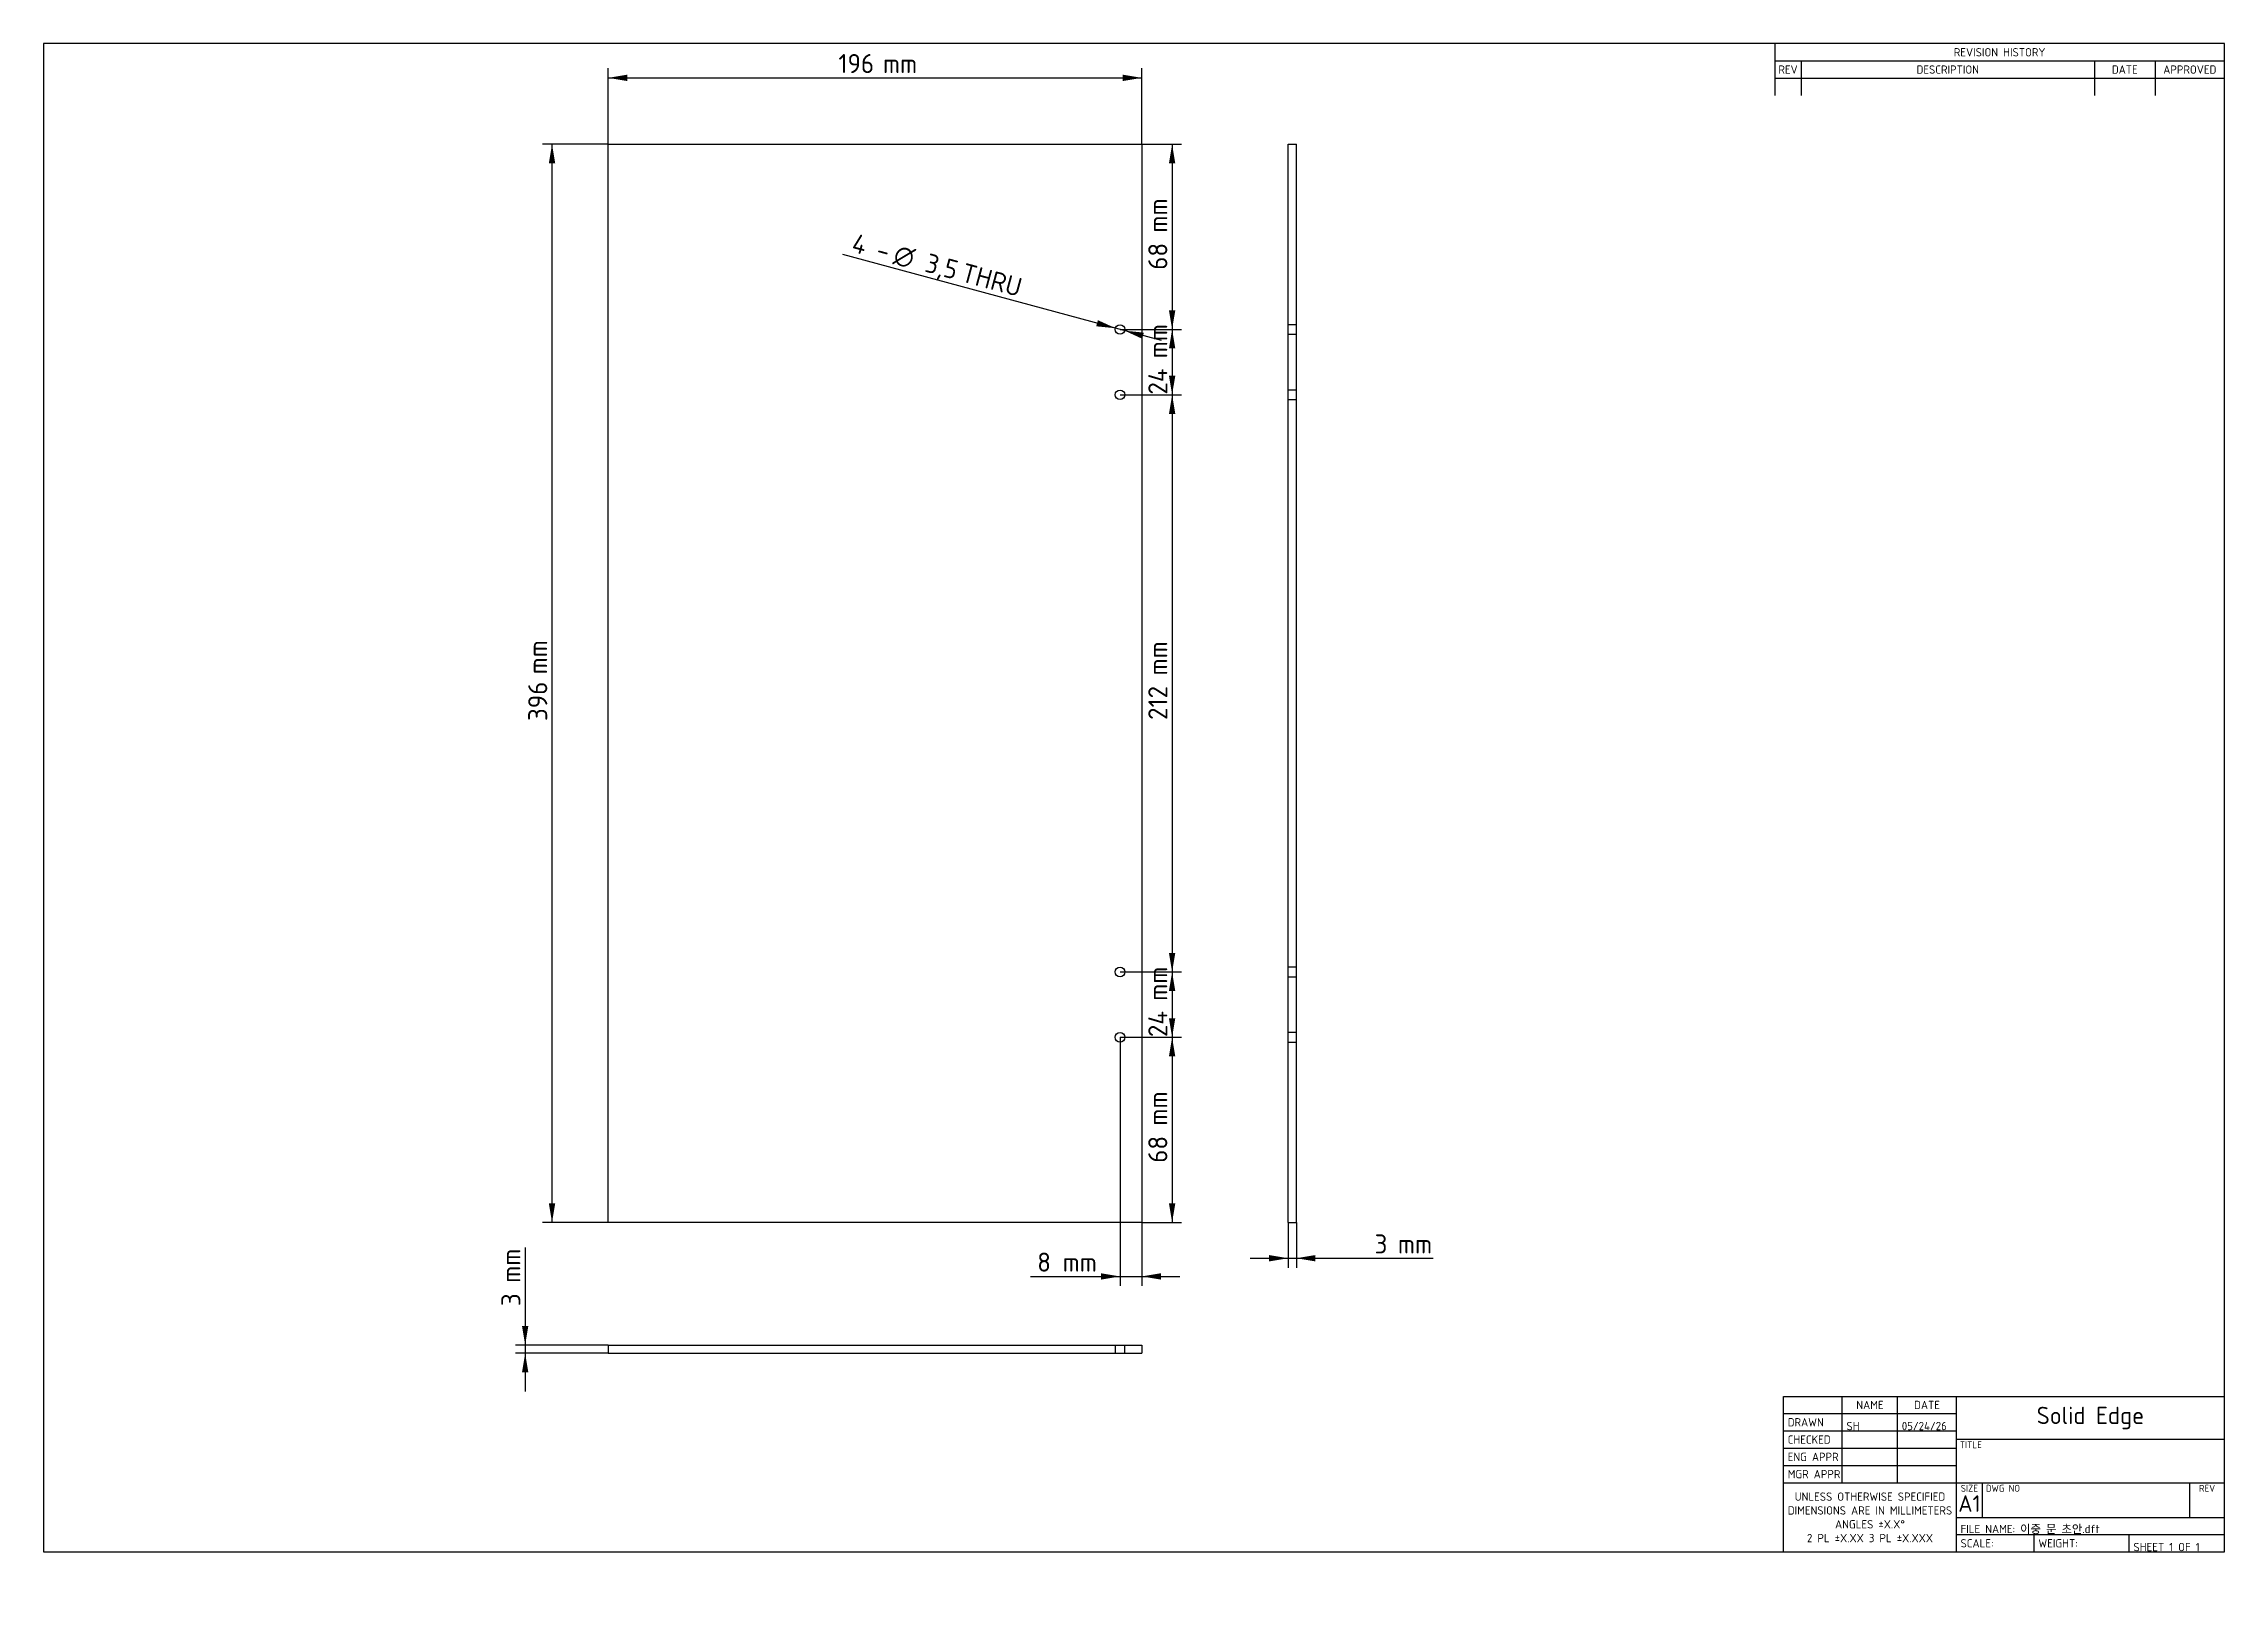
# Model space of a CAD drawing. Header units: millimetres. Extents: x 20 to 821, y 4 to 574.
import ezdxf
from ezdxf.entities.mleader import LeaderData, LeaderLine
from ezdxf.enums import TextEntityAlignment as Align
from ezdxf.lldxf.tags import DXFTag
from ezdxf.math import Vec2, Vec3

# ---------------------------------------------------------------- set-up
doc = ezdxf.new("R2010")
doc.units = ezdxf.units.MM
doc.layers.add('기본값', color=7, linetype='Continuous')
doc.layers.add('이중_문_초안', color=7, linetype='Continuous')
doc.styles.add('SEACAD_Solid_Edge_ISO', font='seiso.ttf')
doc.styles.add('SEACAD_Solid_Edge_ISO1_Symbols', font='semeci1.ttf')
tags = doc.linetypes.add('HIDDEN2', pattern=[4.7625, 3.175, -1.5875]).pattern_tags.tags
tags[6:7] = [DXFTag(74, 4), DXFTag(75, 0), DXFTag(340, '0'), DXFTag(46, 0.0), DXFTag(50, 0.0), DXFTag(44, 0.0), DXFTag(45, 0.0)]
tags[4:5] = [DXFTag(74, 4), DXFTag(75, 0), DXFTag(340, '0'), DXFTag(46, 0.0), DXFTag(50, 0.0), DXFTag(44, 0.0), DXFTag(45, 0.0)]
doc.dimstyles.new('ISO_(mm)', dxfattribs={"dimtxt": 7, "dimasz": 7, "dimexe": 3.5, "dimexo": 0, "dimgap": 1.75, "dimtad": 1, "dimtxsty": 'SEACAD_Solid_Edge_ISO', "dimblk1": '_SE_FILLED', "dimblk2": '_SE_FILLED', "dimsah": 1, "dimcen": 3.5, "dimadec": 0, "dimazin": 0, "dimtfac": 0.5, "dimtmove": 0, "dimatfit": 3, "dimfxl": 1, "dimarcsym": 0})

# ---------------------------------------------------------------- blocks, each defined once
blk = doc.blocks.new('SE')
at = {"layer": '이중_문_초안', "color": 7, "linetype": 'Continuous'}
for p, q in [((227.37, 537.02), (423.37, 537.02)), ((227.37, 141.02), (227.37, 537.02)), ((423.37, 537.02), (423.37, 141.02)), ((423.37, 141.02), (227.37, 141.02))]:
    blk.add_line(p, q, dxfattribs=at)
for centre in [(415.37, 469.02), (415.37, 445.02), (415.37, 233.02), (415.37, 209.02)]:
    blk.add_circle(centre, 1.75, dxfattribs=at)
blk = doc.blocks.new('SE1')
at = {"layer": '이중_문_초안', "color": 7, "linetype": 'Continuous'}
for p, q in [((227.37, 95.98), (423.37, 95.98)), ((227.37, 95.98), (227.37, 92.98)), ((227.37, 92.98), (423.37, 92.98)), ((423.37, 95.98), (423.37, 92.98))]:
    blk.add_line(p, q, dxfattribs=at)
at = {"layer": '이중_문_초안', "color": 7, "linetype": 'HIDDEN2'}
for p, q in [((413.62, 95.98), (413.62, 92.98)), ((417.12, 92.98), (417.12, 95.98))]:
    blk.add_line(p, q, dxfattribs=at)
blk = doc.blocks.new('SE2')
at = {"layer": '이중_문_초안', "color": 7, "linetype": 'Continuous'}
for p, q in [((477.14, 141.02), (477.14, 537.02)), ((477.14, 537.02), (480.14, 537.02)), ((480.14, 141.02), (480.14, 537.02)), ((477.14, 141.02), (480.14, 141.02))]:
    blk.add_line(p, q, dxfattribs=at)
at = {"layer": '이중_문_초안', "color": 7, "linetype": 'HIDDEN2'}
for p, q in [((480.14, 470.77), (477.14, 470.77)), ((477.14, 467.27), (480.14, 467.27)), ((480.14, 446.77), (477.14, 446.77)), ((477.14, 443.27), (480.14, 443.27)), ((480.14, 234.77), (477.14, 234.77)), ((477.14, 231.27), (480.14, 231.27)), ((480.14, 210.77), (477.14, 210.77)), ((477.14, 207.27), (480.14, 207.27))]:
    blk.add_line(p, q, dxfattribs=at)
blk = doc.blocks.new('DMBLK203')
at = {"layer": '기본값', "linetype": 'Continuous'}
for points in [[(234.37, 562.6), (227.37, 561.43), (234.37, 560.26)], [(416.37, 562.6), (416.37, 560.26), (423.37, 561.43)]]:
    blk.add_hatch(color=7, dxfattribs=at).paths.add_polyline_path(points)
at = {"layer": '기본값', "color": 7, "linetype": 'Continuous'}
for p, q in [((227.37, 537.02), (227.37, 564.93)), ((227.37, 561.43), (423.37, 561.43)), ((423.37, 537.02), (423.37, 564.93))]:
    blk.add_line(p, q, dxfattribs=at)
at = {"layer": '기본값', "color": 7, "linetype": 'Continuous', "style": 'SEACAD_Solid_Edge_ISO'}
for s, p in [('196', (311.94, 570.18)), ('mm', (328.3, 570.18))]:
    blk.add_text(s, height=7, dxfattribs=at).set_placement(p, align=Align.TOP_LEFT)
blk = doc.blocks.new('_SE_FILLED')
at = {"color": 0}
blk.add_line((0, 0), (-1, 0), dxfattribs=at)
blk.add_solid([(0, 0), (-1, -0.1665), (-1, 0.1665), (0, 0)], dxfattribs=at)
blk = doc.blocks.new('DMBLK204')
at = {"layer": '기본값', "linetype": 'Continuous'}
for points in [[(205.57, 530.02), (207.91, 530.02), (206.74, 537.02)], [(205.57, 148.02), (206.74, 141.02), (207.91, 148.02)]]:
    blk.add_hatch(color=7, dxfattribs=at).paths.add_polyline_path(points)
at = {"layer": '기본값', "color": 7, "linetype": 'Continuous'}
for p, q in [((227.37, 537.02), (203.24, 537.02)), ((206.74, 141.02), (206.74, 537.02)), ((227.37, 141.02), (203.24, 141.02))]:
    blk.add_line(p, q, dxfattribs=at)
at = {"layer": '기본값', "color": 7, "linetype": 'Continuous', "style": 'SEACAD_Solid_Edge_ISO'}
for s, p in [('mm', (197.99, 342.34)), ('396', (197.99, 325.19))]:
    blk.add_text(s, height=7, rotation=90, dxfattribs=at).set_placement(p, align=Align.TOP_LEFT)
blk = doc.blocks.new('DMBLK205')
at = {"layer": '기본값', "linetype": 'Continuous'}
for points in [[(435.67, 202.02), (434.5, 209.02), (433.34, 202.02)], [(435.67, 148.02), (433.34, 148.02), (434.5, 141.02)]]:
    blk.add_hatch(color=7, dxfattribs=at).paths.add_polyline_path(points)
at = {"layer": '기본값', "color": 7, "linetype": 'Continuous'}
for p, q in [((415.37, 209.02), (438, 209.02)), ((434.5, 209.02), (434.5, 141.02)), ((423.37, 141.02), (438, 141.02))]:
    blk.add_line(p, q, dxfattribs=at)
at = {"layer": '기본값', "color": 7, "linetype": 'Continuous', "style": 'SEACAD_Solid_Edge_ISO'}
for s, p in [('mm', (425.75, 176.59)), ('68', (425.75, 162.94))]:
    blk.add_text(s, height=7, rotation=90, dxfattribs=at).set_placement(p, align=Align.TOP_LEFT)
blk = doc.blocks.new('DMBLK206')
at = {"layer": '기본값', "linetype": 'Continuous'}
for points in [[(435.67, 226.02), (434.5, 233.02), (433.34, 226.02)], [(435.67, 216.02), (433.34, 216.02), (434.5, 209.02)]]:
    blk.add_hatch(color=7, dxfattribs=at).paths.add_polyline_path(points)
at = {"layer": '기본값', "color": 7, "linetype": 'Continuous'}
for p, q in [((415.37, 233.02), (438, 233.02)), ((434.5, 233.02), (434.5, 209.02)), ((415.37, 209.02), (438, 209.02))]:
    blk.add_line(p, q, dxfattribs=at)
at = {"layer": '기본값', "color": 7, "linetype": 'Continuous', "style": 'SEACAD_Solid_Edge_ISO'}
for s, p in [('mm', (425.75, 222.43)), ('24', (425.75, 209.1))]:
    blk.add_text(s, height=7, rotation=90, dxfattribs=at).set_placement(p, align=Align.TOP_LEFT)
blk = doc.blocks.new('DMBLK207')
at = {"layer": '기본값', "linetype": 'Continuous'}
for points in [[(435.67, 438.02), (434.5, 445.02), (433.34, 438.02)], [(435.67, 240.02), (433.34, 240.02), (434.5, 233.02)]]:
    blk.add_hatch(color=7, dxfattribs=at).paths.add_polyline_path(points)
at = {"layer": '기본값', "color": 7, "linetype": 'Continuous'}
for p, q in [((415.37, 445.02), (438, 445.02)), ((434.5, 445.02), (434.5, 233.02)), ((415.37, 233.02), (438, 233.02))]:
    blk.add_line(p, q, dxfattribs=at)
at = {"layer": '기본값', "color": 7, "linetype": 'Continuous', "style": 'SEACAD_Solid_Edge_ISO'}
for s, p in [('mm', (425.75, 341.94)), ('212', (425.75, 325.59))]:
    blk.add_text(s, height=7, rotation=90, dxfattribs=at).set_placement(p, align=Align.TOP_LEFT)
blk = doc.blocks.new('DMBLK208')
at = {"layer": '기본값', "linetype": 'Continuous'}
for points in [[(435.67, 462.02), (434.5, 469.02), (433.34, 462.02)], [(435.67, 452.02), (433.34, 452.02), (434.5, 445.02)]]:
    blk.add_hatch(color=7, dxfattribs=at).paths.add_polyline_path(points)
at = {"layer": '기본값', "color": 7, "linetype": 'Continuous'}
for p, q in [((415.37, 469.02), (438, 469.02)), ((434.5, 469.02), (434.5, 445.02)), ((415.37, 445.02), (438, 445.02))]:
    blk.add_line(p, q, dxfattribs=at)
at = {"layer": '기본값', "color": 7, "linetype": 'Continuous', "style": 'SEACAD_Solid_Edge_ISO'}
for s, p in [('mm', (425.75, 458.43)), ('24', (425.75, 445.1))]:
    blk.add_text(s, height=7, rotation=90, dxfattribs=at).set_placement(p, align=Align.TOP_LEFT)
blk = doc.blocks.new('DMBLK209')
at = {"layer": '기본값', "linetype": 'Continuous'}
for points in [[(435.67, 530.02), (434.5, 537.02), (433.34, 530.02)], [(435.67, 476.02), (433.34, 476.02), (434.5, 469.02)]]:
    blk.add_hatch(color=7, dxfattribs=at).paths.add_polyline_path(points)
at = {"layer": '기본값', "color": 7, "linetype": 'Continuous'}
for p, q in [((423.37, 537.02), (438, 537.02)), ((434.5, 537.02), (434.5, 469.02)), ((415.37, 469.02), (438, 469.02))]:
    blk.add_line(p, q, dxfattribs=at)
at = {"layer": '기본값', "color": 7, "linetype": 'Continuous', "style": 'SEACAD_Solid_Edge_ISO'}
for s, p in [('mm', (425.75, 504.59)), ('68', (425.75, 490.94))]:
    blk.add_text(s, height=7, rotation=90, dxfattribs=at).set_placement(p, align=Align.TOP_LEFT)
blk = doc.blocks.new('DMBLK210')
at = {"layer": '기본값', "linetype": 'Continuous'}
for points in [[(406.62, 470.18), (413.68, 469.47), (407.23, 472.43)], [(423.51, 465.6), (424.12, 467.85), (417.06, 468.56)]]:
    blk.add_hatch(color=7, dxfattribs=at).paths.add_polyline_path(points)
at = {"layer": '기본값', "color": 7, "linetype": 'Continuous'}
for p, q in [((413.68, 469.47), (313.56, 496.6)), ((430.57, 464.9), (413.68, 469.47))]:
    blk.add_line(p, q, dxfattribs=at)
for s, style, p in [('4 -', 'SEACAD_Solid_Edge_ISO', (318.21, 504.4)), ('O', 'SEACAD_Solid_Edge_ISO1_Symbols', (333.54, 500.25)), ('3,5', 'SEACAD_Solid_Edge_ISO', (345.12, 497.11)), ('THRU', 'SEACAD_Solid_Edge_ISO', (358.44, 493.5))]:
    blk.add_text(s, height=7, rotation=344.842, dxfattribs=dict(at, style=style)).set_placement(p, align=Align.TOP_LEFT)
blk = doc.blocks.new('DMBLK211')
at = {"layer": '기본값', "linetype": 'Continuous'}
for points in [[(195.71, 102.98), (196.87, 95.98), (198.04, 102.98)], [(195.71, 85.98), (198.04, 85.98), (196.87, 92.98)]]:
    blk.add_hatch(color=7, dxfattribs=at).paths.add_polyline_path(points)
at = {"layer": '기본값', "color": 7, "linetype": 'Continuous'}
for p, q in [((196.87, 131.8), (196.87, 78.98)), ((227.37, 95.98), (193.37, 95.98)), ((227.37, 92.98), (193.37, 92.98))]:
    blk.add_line(p, q, dxfattribs=at)
at = {"layer": '기본값', "color": 7, "linetype": 'Continuous', "style": 'SEACAD_Solid_Edge_ISO'}
for s, p in [('mm', (188.12, 118.85)), ('3', (188.12, 110.29))]:
    blk.add_text(s, height=7, rotation=90, dxfattribs=at).set_placement(p, align=Align.TOP_LEFT)
blk = doc.blocks.new('DMBLK212')
at = {"layer": '기본값', "linetype": 'Continuous'}
for points in [[(470.14, 126.71), (477.14, 127.88), (470.14, 129.04)], [(487.14, 126.71), (487.14, 129.04), (480.14, 127.88)]]:
    blk.add_hatch(color=7, dxfattribs=at).paths.add_polyline_path(points)
at = {"layer": '기본값', "color": 7, "linetype": 'Continuous'}
for p, q in [((477.14, 141.02), (477.14, 124.38)), ((480.14, 141.02), (480.14, 124.38)), ((463.14, 127.88), (530.39, 127.88))]:
    blk.add_line(p, q, dxfattribs=at)
at = {"layer": '기본값', "color": 7, "linetype": 'Continuous', "style": 'SEACAD_Solid_Edge_ISO'}
for s, p in [('3', (508.88, 136.63)), ('mm', (517.44, 136.63))]:
    blk.add_text(s, height=7, dxfattribs=at).set_placement(p, align=Align.TOP_LEFT)
blk = doc.blocks.new('DMBLK213')
at = {"layer": '기본값', "linetype": 'Continuous'}
for points in [[(408.37, 120.03), (415.37, 121.19), (408.37, 122.36)], [(430.37, 120.03), (430.37, 122.36), (423.37, 121.19)]]:
    blk.add_hatch(color=7, dxfattribs=at).paths.add_polyline_path(points)
at = {"layer": '기본값', "color": 7, "linetype": 'Continuous'}
for p, q in [((415.37, 209.02), (415.37, 117.69)), ((423.37, 141.02), (423.37, 117.69)), ((382.5, 121.19), (437.37, 121.19))]:
    blk.add_line(p, q, dxfattribs=at)
at = {"layer": '기본값', "color": 7, "linetype": 'Continuous', "style": 'SEACAD_Solid_Edge_ISO'}
for s, p in [('8', (384.95, 129.94)), ('mm', (394.3, 129.94))]:
    blk.add_text(s, height=7, dxfattribs=at).set_placement(p, align=Align.TOP_LEFT)
blk = doc.blocks.new('_Dot')
at = {"color": 0, "linetype": 'ByBlock', "lineweight": -2}
blk.add_line((-0.5, 0), (-1, 0), dxfattribs=at)
at = {"color": 0, "linetype": 'ByBlock', "const_width": 0.5}
blk.add_lwpolyline([(-0.25, 0, 1), (0.25, 0, 1)], format="xyb", close=True, dxfattribs=at)

msp = doc.modelspace()

# ---------------------------------------------------------------- linework, layer by layer
at = {"layer": '기본값', "color": 7, "linetype": 'Continuous'}
for p, q in [((821, 574), (20, 574)), ((20, 574), (20, 20)), ((655.9, 574), (655.9, 554.95)), ((821, 20), (821, 574)), ((655.9, 567.65), (821, 567.65)), ((655.9, 561.3), (821, 561.3)), ((665.552, 567.65), (665.552, 554.95)), ((773.248, 567.65), (773.248, 554.95)), ((795.6, 567.65), (795.6, 554.95)), ((659.075, 20), (659.075, 77.15)), ((659.075, 77.15), (821, 77.15)), ((680.665, 45.4), (680.665, 77.15)), ((700.985, 45.4), (700.985, 77.15)), ((722.575, 20), (722.575, 77.15)), ((659.075, 70.8), (722.575, 70.8)), ((659.075, 64.45), (722.575, 64.45)), ((659.075, 58.1), (722.575, 58.1)), ((722.575, 61.402), (821, 61.402)), ((659.075, 51.75), (722.575, 51.75)), ((659.075, 45.4), (821, 45.4)), ((732.1, 32.7), (732.1, 45.4)), ((808.3, 32.7), (808.3, 45.4)), ((722.575, 32.7), (821, 32.7)), ((722.575, 26.35), (821, 26.35)), ((751.15, 20), (751.15, 26.35)), ((786.075, 20), (786.075, 26.35)), ((20, 20), (821, 20))]:
    msp.add_line(p, q, dxfattribs=at)

# ---------------------------------------------------------------- block references
at = {"layer": '기본값'}
for name in ['SE', 'SE2', 'SE1']:
    msp.add_blockref(name, (0, 0), dxfattribs=at)

# ---------------------------------------------------------------- texts
for s, insert, char_height, width, attachment_point in [('{\\fSolid Edge ISO|b0||i0||c0|p34;\\C7;\\H3.048;\\W1.;REVISION HISTORY}', (738.45, 570.825), 3.048, 165.1, 5), ('{\\fSolid Edge ISO|b0||i0||c0|p34;\\C7;\\H3.048;\\W1.;REV}', (660.726, 564.475), 3.048, 9.652, 5), ('{\\fSolid Edge ISO|b0||i0||c0|p34;\\C7;\\H3.048;\\W1.;DESCRIPTION}', (719.4, 564.475), 3.048, 107.696, 5), ('{\\fSolid Edge ISO|b0||i0||c0|p34;\\C7;\\H3.048;\\W1.;DATE}', (784.424, 564.475), 3.048, 22.352, 5), ('{\\fSolid Edge ISO|b0||i0||c0|p34;\\C7;\\H3.048;\\W1.;APPROVED}', (808.3, 564.475), 3.048, 25.4, 5), ('{\\fSolid Edge ISO|b0||i0||c0|p34;\\C7;\\H3.048;\\W1.;NAME}', (690.825, 73.975), 3.048, 20.32, 5), ('{\\fSolid Edge ISO|b0||i0||c0|p34;\\C7;\\H3.048;\\W1.;DATE}', (711.78, 73.975), 3.048, 21.59, 5), ('{\\fSolid Edge ISO|b1||i0||c0|p34;\\C7;\\H6.35;\\W1.;Solid Edge}', (771.788, 69.181), 6.35, 98.425, 5), ('{\\fSolid Edge ISO|b0||i0||c0|p34;\\C7;\\H3.048;\\W1.;DRAWN}', (660.599, 67.625), 3.048, 20.066, 4), ('{\\fSolid Edge ISO|b0||i0||c0|p34;\\C7;\\H3.048;\\W1.;CHECKED}', (660.599, 61.275), 3.048, 20.066, 4), ('{\\fSolid Edge ISO|b0||i0||c0|p34;\\C7;\\H3.048;\\W1.;ENG APPR}', (660.599, 54.925), 3.048, 20.066, 4), ('{\\fSolid Edge ISO|b0||i0||c0|p34;\\C7;\\H2.54;\\W1.;TITLE}', (723.845, 60.652), 2.54, 97.155, 1), ('{\\fSolid Edge ISO|b0||i0||c0|p34;\\C7;\\H3.048;\\W1.;MGR APPR}', (660.599, 48.575), 3.048, 20.066, 4), ('{\\fSolid Edge ISO|b0||i0||c0|p34;\\C7;\\H3.048;\\W1.;UNLESS OTHERWISE SPECIFIED\\P}{\\fSolid Edge ISO|b0||i0||c0|p34;\\C7;\\H3.048;\\W1.;DIMENSIONS ARE IN MILLIMETERS\\P}{\\fSolid Edge ISO|b0||i0||c0|p34;\\C7;\\H3.048;\\W1.;ANGLES ±X.X°\\P}{\\fSolid Edge ISO|b0||i0||c0|p34;\\C7;\\H3.048;\\W1.;2 PL ±X.XX 3 PL ±X.XXX}', (690.825, 32.7), 3.048, 63.5, 5), ('{\\fSolid Edge ISO|b1||i0||c0|p34;\\C7;\\H6.096;\\W1.;A1}', (727.337, 37.78), 6.096, 9.525, 5), ('{\\fSolid Edge ISO|b0||i0||c0|p34;\\C7;\\H2.54;\\W1.;SIZE}', (727.337, 44.65), 2.54, 9.525, 2), ('{\\fSolid Edge ISO|b0||i0||c0|p34;\\C7;\\H2.54;\\W1.;DWG NO}', (733.37, 44.65), 2.54, 74.93, 1), ('{\\fSolid Edge ISO|b0||i0||c0|p34;\\C7;\\H2.54;\\W1.;REV}', (814.65, 44.65), 2.54, 12.7, 2), ('{\\fSolid Edge ISO|b0||i0||c0|p34;\\C7;\\H3.048;\\W1.;SCALE:}', (724.099, 23.175), 3.048, 27.051, 4), ('{\\fSolid Edge ISO|b0||i0||c0|p34;\\C7;\\H3.048;\\W1.;WEIGHT:}', (752.674, 23.175), 3.048, 33.401, 4)]:
    msp.add_mtext(s, dxfattribs=dict(at, insert=insert, char_height=char_height, width=width, attachment_point=attachment_point))

# ---------------------------------------------------------------- dimensions: what is measured, and where the dimension line sits
at = {"layer": '기본값', "color": 7, "linetype": 'Continuous'}
for base, p1, p2, angle, picture, middle, dimtype in [((227.368, 561.43), (227.368, 537.015), (423.368, 537.015), 0, 'DMBLK203', (325.368, 561.43), 161), ((206.74, 141.015), (227.368, 141.015), (227.368, 537.015), 90, 'DMBLK204', (206.74, 339.015), 161), ((434.502, 469.015), (423.368, 537.015), (415.368, 469.015), 90, 'DMBLK209', (434.502, 503.015), 160), ((434.502, 469.015), (415.368, 469.015), (415.368, 445.015), 270, 'DMBLK208', (434.502, 457.015), 161), ((434.502, 445.015), (415.368, 445.015), (415.368, 233.015), 270, 'DMBLK207', (434.502, 339.015), 161), ((434.502, 233.015), (415.368, 233.015), (415.368, 209.015), 270, 'DMBLK206', (434.502, 221.015), 161), ((434.502, 141.015), (415.368, 209.015), (423.368, 141.015), 90, 'DMBLK205', (434.502, 175.015), 160), ((196.873, 95.98), (227.368, 95.98), (227.368, 92.98), 270, 'DMBLK211', (196.873, 107.841), 161), ((477.139, 127.878), (477.139, 141.015), (480.139, 141.015), 0, 'DMBLK212', (506.428, 127.878), 161)]:
    dim = msp.add_linear_dim(base=base, p1=p1, p2=p2, angle=angle, text='\\A1;<> mm', dimstyle='ISO_(mm)', dxfattribs=at)
    dim.commit()
    dim.dimension.update_dxf_attribs({"geometry": picture, "text_midpoint": middle, "dimtype": dimtype})
dim = msp.add_diameter_dim_2p(p1=(417.057, 468.558), p2=(413.679, 469.473), text='\\A1;4 - <> THRU', dimstyle='ISO_(mm)', override={"dimtmove": 1, "dimtolj": 1}, dxfattribs=at)
dim.commit()
dim.dimension.update_dxf_attribs({"geometry": 'DMBLK210', "text_midpoint": (374.645, 480.048), "dimtype": 163})
dim = msp.add_linear_dim(base=(423.368, 121.194), p1=(415.368, 209.015), p2=(423.368, 141.015), text='\\A1;<> mm', dimstyle='ISO_(mm)', dxfattribs=at)
dim.commit()
dim.dimension.update_dxf_attribs({"geometry": 'DMBLK213', "text_midpoint": (407.25, 121.194), "dimtype": 160})

# ---------------------------------------------------------------- leaders
ml = msp.add_multileader_mtext('Standard', dxfattribs=at)
ml.set_content('{\\pxsm0.9;\\fSolid Edge ISO|b0||i0||c0|p34;\\W1.;SH\\P}', color=256)
ml.set_leader_properties()
ml.set_arrow_properties(name='DOT')
ml.build(insert=Vec2(0, 0))
ml.multileader.update_dxf_attribs({"leader_type": 0, "dogleg_length": 0, "arrow_head_size": 3.048})
ctx = ml.context
ctx.base_point, ctx.char_height, ctx.arrow_head_size = Vec3(0, 0), 3.048, 3.048
ctx.mtext.insert = Vec3(682.189, 67.743)
ml = msp.add_multileader_mtext('Standard', dxfattribs=at)
ml.set_content('{\\pxsm0.9;\\fSolid Edge ISO|b0||i0||c0|p34;\\W1.;05/24/26\\P}', color=256)
ml.set_leader_properties()
ml.set_arrow_properties(name='DOT')
ml.build(insert=Vec2(0, 0))
ml.multileader.update_dxf_attribs({"leader_type": 0, "dogleg_length": 0, "arrow_head_size": 3.048})
ctx = ml.context
ctx.base_point, ctx.char_height, ctx.arrow_head_size = Vec3(0, 0), 3.048, 3.048
ctx.mtext.insert = Vec3(702.509, 67.765)
ml = msp.add_multileader_mtext('Standard', dxfattribs=at)
ml.set_content('{\\pxsm0.9;\\fSolid Edge ISO|b0||i0||c0|p34;\\W1.;FILE NAME: 이중 문 초안.dft\\P}', color=256)
ml.set_leader_properties()
ml.set_arrow_properties(name='DOT')
ml.build(insert=Vec2(0, 0))
ml.multileader.update_dxf_attribs({"leader_type": 0, "dogleg_length": 0, "arrow_head_size": 3.048})
ctx = ml.context
ctx.base_point, ctx.char_height, ctx.arrow_head_size = Vec3(0, 0), 3.048, 3.048
ctx.mtext.insert = Vec3(724.099, 29.944)
ml = msp.add_multileader_mtext('Standard', dxfattribs=at)
ml.set_content('{\\pxsm0.9;\\fSolid Edge ISO|b0||i0||c0|p34;\\W1.;SHEET 1 OF 1\\P}', color=256)
ml.set_leader_properties()
ml.set_arrow_properties(name='DOT')
ml.build(insert=Vec2(0, 0))
ml.multileader.update_dxf_attribs({"leader_type": 0, "dogleg_length": 0, "arrow_head_size": 3.048})
ctx = ml.context
ctx.base_point, ctx.char_height, ctx.arrow_head_size = Vec3(0, 0), 3.048, 3.048
ctx.mtext.insert = Vec3(787.599, 23.315)

doc.saveas('drawing.dxf')
